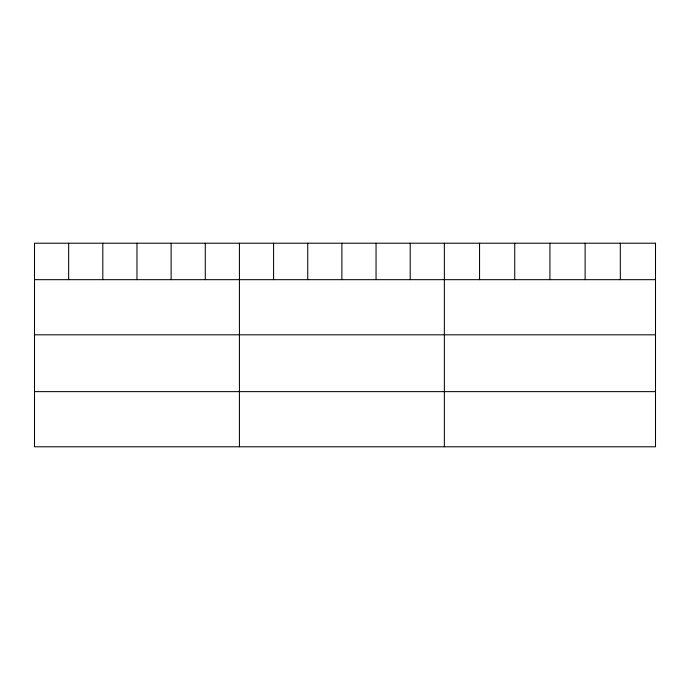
<?xml version="1.0" encoding="UTF-8"?>
<svg xmlns="http://www.w3.org/2000/svg" width="690" height="690" viewBox="0 0 690 690"><rect width="100%" height="100%" fill="white"/><g stroke="black" fill="none" stroke-linecap="round" stroke-linejoin="round"><path stroke-width="1.03" d="M34.5 279.666L655.5 279.666M34.5 334.814L655.5 334.814M34.5 391.635L655.5 391.635M620.31 243.216L620.31 279.666M585.12 243.216L585.12 279.666M549.93 243.216L549.93 279.666M514.74 243.216L514.74 279.666M479.55 243.216L479.55 279.666M444.36 243.216L444.36 446.784M410.205 243.216L410.205 279.666M376.05 243.216L376.05 279.666M341.895 243.216L341.895 279.666M307.74 243.216L307.74 279.666M273.585 243.216L273.585 279.666M239.43 243.216L239.43 446.784M205.275 243.216L205.275 279.666M171.12 243.216L171.12 279.666M136.965 243.216L136.965 279.666M102.81 243.216L102.81 279.666M68.655 243.216L68.655 279.666M655.5 243.216L34.5 243.216L34.5 446.784L655.5 446.784L655.5 243.216"/></g></svg>
